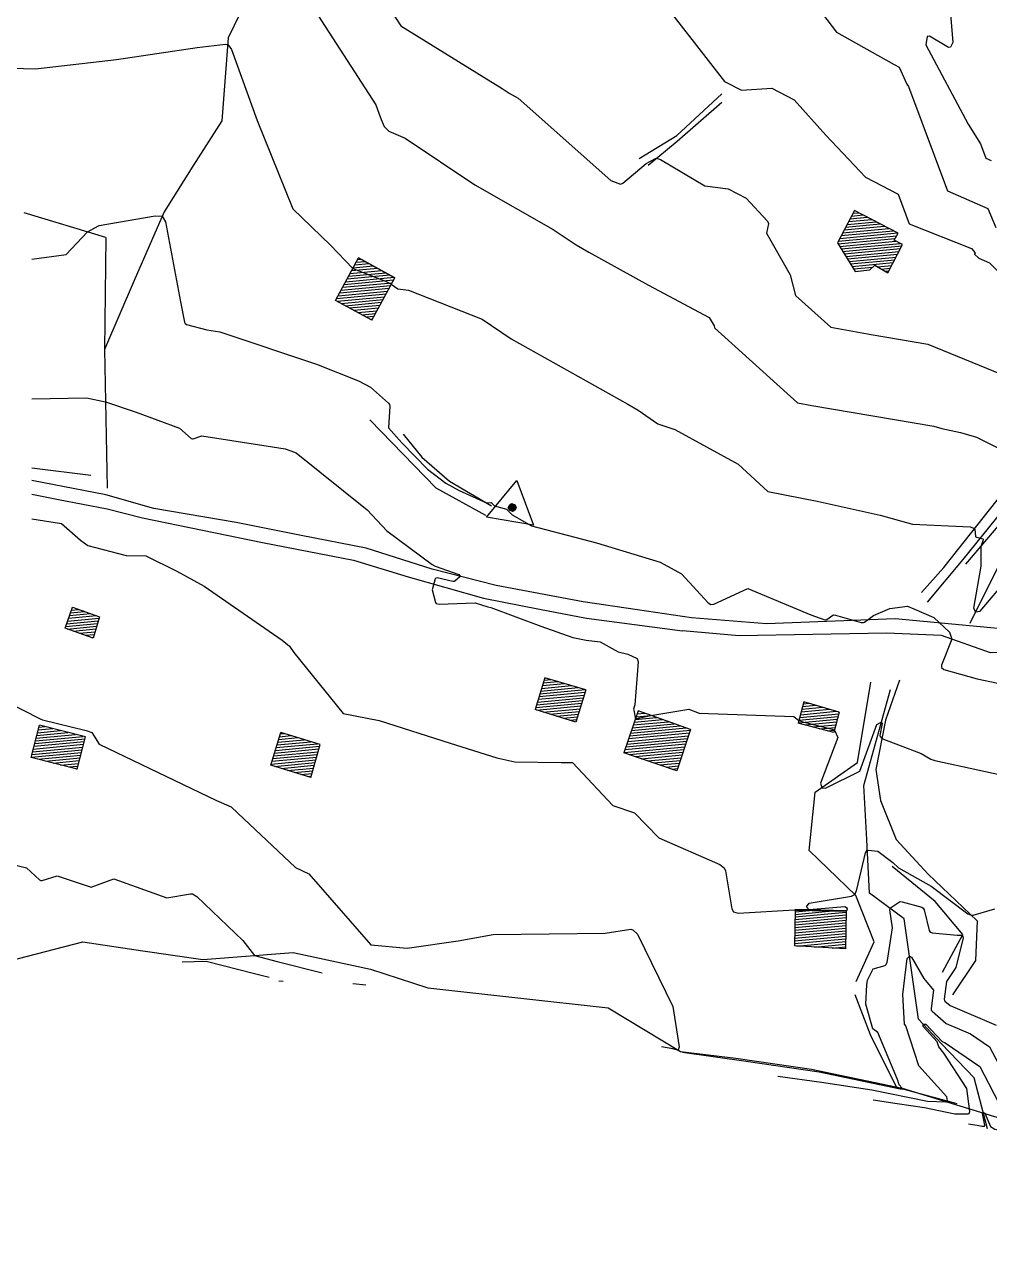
# Model space of a CAD drawing. Extents: x 15746 to 36625, y 87803 to 171760.
# Drawn here: x 18015.3 to 18243.6, y 88086.9 to 88374.2 of the extents above; entities that cross this region are included whole.
import ezdxf

# ---------------------------------------------------------------- set-up
doc = ezdxf.new("R2010")
doc.units = 0
doc.header["$LTSCALE"] = 5
doc.header["$MEASUREMENT"] = 0
doc.linetypes.add('A_CONTINUOUS_LINE', pattern=[0])
for name, color, linetype in [('CONTOUR', 254, 'Continuous'), ('EXISTING BUILDING', 21, 'Continuous'), ('EXISTING ROAD', 25, 'Continuous'), ('RELIEF', 255, 'Continuous'), ('STREAM & RIVER FRONT', 161, 'Continuous'), ('SURVEY', 7, 'A_CONTINUOUS_LINE')]:
    doc.layers.add(name, color=color, linetype=linetype)
pattern_1 = [(5.3223326, (-52627.4863, 31781.70936), (-0.0579741825, 0.6223053866), [])]

# ---------------------------------------------------------------- blocks, each defined once
blk = doc.blocks.new('S022')
at = {"color": 0}
for p, q in [((-0.498, -0.286), (0.002, 0.584)), ((0.002, 0.584), (0.502, -0.286)), ((-0.078, 0.004), (0.062, 0.064)), ((-0.078, 0.004), (-0.068, 0.034)), ((-0.068, -0.026), (-0.078, 0.004)), ((0.082, 0.004), (-0.078, 0.004)), ((0.062, -0.056), (-0.078, 0.004)), ((-0.068, 0.034), (-0.058, 0.064)), ((0.002, 0.084), (-0.058, -0.056)), ((-0.058, 0.064), (-0.028, 0.074)), ((0.002, -0.076), (-0.058, 0.064)), ((-0.058, 0.064), (0.062, 0.064)), ((-0.058, -0.056), (-0.058, 0.064)), ((-0.058, 0.064), (0.082, 0.004)), ((0.082, 0.004), (-0.058, -0.056)), ((-0.028, 0.074), (0.002, 0.084)), ((0.002, 0.084), (0.032, 0.074)), ((0.002, -0.076), (0.002, 0.084)), ((0.062, -0.056), (0.002, 0.084)), ((0.062, 0.064), (0.002, -0.076)), ((0.032, 0.074), (0.062, 0.064)), ((0.062, 0.064), (0.072, 0.034)), ((0.062, 0.064), (0.062, -0.056)), ((0.072, 0.034), (0.082, 0.004)), ((0.082, 0.004), (0.072, -0.026)), ((-0.058, -0.056), (-0.068, -0.026)), ((-0.028, -0.066), (-0.058, -0.056)), ((-0.058, -0.056), (0.062, -0.056)), ((0.002, -0.076), (-0.028, -0.066)), ((0.032, -0.066), (0.002, -0.076)), ((0.062, -0.056), (0.032, -0.066)), ((0.072, -0.026), (0.062, -0.056)), ((0.502, -0.286), (-0.498, -0.286))]:
    blk.add_line(p, q, dxfattribs=at)

msp = doc.modelspace()

# ---------------------------------------------------------------- hatches: boundary and pattern name
at = {"layer": 'EXISTING BUILDING'}
h = msp.add_hatch(dxfattribs=at)
h.set_pattern_fill('ANSI31', color=256, scale=5, angle=-39.67767, style=0)
h.set_pattern_definition(pattern_1)
h.paths.add_polyline_path([(18219.512, 88315.453), (18222.96, 88322.116), (18221.01, 88323.135), (18221.89, 88324.819), (18211.566, 88330.216), (18207.547, 88322.529), (18211.784, 88315.757), (18215.203, 88316.145), (18216.379, 88317.246)])
h = msp.add_hatch(dxfattribs=at)
h.set_pattern_fill('ANSI31', color=256, scale=5, angle=-39.67767, style=0)
h.set_pattern_definition(pattern_1)
h.paths.add_polyline_path([(18097.493, 88304.3), (18102.906, 88314.304), (18094.345, 88318.972), (18088.917, 88308.94)])
h = msp.add_hatch(dxfattribs=at)
h.set_pattern_fill('ANSI31', color=256, scale=5, angle=-39.67767, style=0)
h.set_pattern_definition(pattern_1)
h.paths.add_polyline_path([(18033.073, 88234.152), (18031.572, 88229.104), (18024.92, 88231.431), (18026.663, 88236.4)])
h.paths.add_polyline_path([(18083.055, 88196.124), (18085.226, 88203.944), (18075.969, 88206.808), (18073.57, 88199.054)])
h.paths.add_polyline_path([(18027.77, 88198.113), (18029.767, 88205.739), (18018.853, 88208.518), (18016.908, 88200.878)])
h.paths.add_polyline_path([(18027.77, 88198.113), (18029.767, 88205.739), (18018.853, 88208.518), (18016.908, 88200.878)], flags=16)
h = msp.add_hatch(dxfattribs=at)
h.set_pattern_fill('ANSI31', color=256, scale=5, angle=-39.67767, style=0)
h.set_pattern_definition(pattern_1)
h.paths.add_polyline_path([(18148.069, 88216.873), (18138.373, 88219.74), (18136.062, 88212.209), (18145.728, 88209.243)])
h.paths.add_polyline_path([(18172.854, 88207.481), (18160.43, 88211.901), (18157.069, 88202.013), (18169.555, 88197.769)])
h.paths.add_polyline_path([(18207.983, 88211.619), (18199.635, 88214.062), (18198.282, 88209.029), (18206.681, 88206.769)])
h = msp.add_hatch(dxfattribs=at)
h.set_pattern_fill('ANSI31', color=256, scale=5, angle=-39.67767, style=0)
h.set_pattern_definition(pattern_1)
h.paths.add_polyline_path([(18027.77, 88198.113), (18029.767, 88205.739), (18018.853, 88208.518), (18016.908, 88200.878)])
h = msp.add_hatch(dxfattribs=at)
h.set_pattern_fill('ANSI31', color=256, scale=5, angle=-39.67767, style=0)
h.set_pattern_definition(pattern_1)
h.paths.add_polyline_path([(18209.659, 88164.641), (18197.605, 88164.937), (18197.401, 88156.347), (18209.439, 88155.662)])

# ---------------------------------------------------------------- linework, layer by layer
at = {"layer": 'CONTOUR', "color": 33}
for points in [[(18194.895, 88388.714), (18207.312, 88372.32), (18220.986, 88364.737), (18222.144, 88364.046), (18224.007, 88360.057), (18224.372, 88359.477), (18233.568, 88334.824), (18243.134, 88330.63), (18245.026, 88326.19)], [(18163.42, 88383.168), (18180.865, 88360.702), (18184.881, 88358.617), (18192.047, 88359.122), (18197.333, 88356.313), (18204.816, 88348.007), (18214.167, 88338.06), (18221.897, 88334.026), (18224.498, 88327.053), (18239.242, 88321.227), (18240.133, 88320.198), (18240.129, 88320.173), (18239.958, 88319.967), (18239.952, 88319.943), (18240.002, 88319.842), (18241.03, 88318.952), (18243.51, 88317.832), (18259.258, 88302.346)], [(18233.863, 88382.437), (18234.842, 88369.876), (18234.298, 88368.788), (18233.797, 88368.748), (18229.305, 88371.433), (18228.78, 88371.339), (18228.433, 88369.355), (18238.483, 88350.569), (18241.38, 88345.969), (18242.638, 88342.596), (18243.947, 88342.022)], [(18081.397, 88381.567), (18098.415, 88355.165), (18099.104, 88353.213), (18099.706, 88351.66), (18100.364, 88350.039), (18101.517, 88348.922), (18105.344, 88347.283), (18121.829, 88336.277), (18140.371, 88325.705), (18145.794, 88322.045), (18148.808, 88320.351), (18162.888, 88312.508), (18177.238, 88304.92), (18178.379, 88302.924), (18178.506, 88302.441), (18198.124, 88284.722), (18201.531, 88284.104), (18230.328, 88279.231), (18232.263, 88278.658), (18236.652, 88277.674), (18240.424, 88276.607), (18249.92, 88271.844)], [(18100.231, 88380.235), (18104.337, 88373.864), (18128.311, 88359.048), (18129.951, 88357.954), (18132.036, 88356.764), (18153.981, 88337.286), (18156.245, 88336.444), (18156.806, 88336.636), (18162.323, 88341.27), (18164.551, 88342.489), (18164.748, 88342.535), (18165.694, 88342.274), (18176.206, 88335.98), (18181.742, 88335.327), (18185.955, 88333.088), (18190.965, 88327.727), (18191.247, 88327.215), (18191.254, 88327.032), (18190.774, 88324.79), (18196.365, 88315.012), (18197.65, 88310.101), (18205.983, 88302.577), (18215.537, 88300.84), (18228.922, 88298.575), (18249.764, 88290.116)], [(18006.607, 88363.988), (18017.975, 88363.701), (18037.13, 88365.872), (18056.195, 88368.732), (18062.85, 88369.523), (18063.384, 88369.398), (18064.318, 88368.275), (18070.349, 88351.469), (18078.818, 88330.567), (18087.699, 88321.958), (18093.014, 88316.511), (18100.719, 88313.465), (18102.058, 88312.736), (18103.622, 88311.702), (18106.123, 88311.345), (18123.597, 88304.464), (18130.387, 88299.88), (18157.975, 88284.386), (18160.415, 88283.027), (18165.094, 88279.788), (18169.135, 88278.441), (18184.101, 88270.194), (18191.07, 88263.8), (18202.806, 88261.491), (18217.65, 88258.164), (18225.287, 88256.003), (18238.959, 88255.426), (18239.992, 88254.984), (18240.065, 88254.85), (18240.25, 88253.15), (18240.313, 88253.015), (18240.427, 88252.941), (18241.936, 88252.568), (18242.045, 88252.477), (18242.055, 88252.333), (18241.452, 88250.727), (18241.49, 88246.091), (18239.76, 88236.148), (18240.228, 88235.306), (18241.313, 88235.509), (18248.814, 88244.312)], [(18017.09, 88318.698), (18025.171, 88319.79), (18030.216, 88325.11), (18033.011, 88326.637), (18046.21, 88328.947), (18047.758, 88328.882), (18047.875, 88328.834), (18048.674, 88327.484), (18052.222, 88308.636), (18053.155, 88303.801), (18053.338, 88303.45), (18053.678, 88303.24), (18058.473, 88301.963), (18061.553, 88301.467), (18084.41, 88293.864), (18094.334, 88289.938), (18097.136, 88288.417), (18101.392, 88284.676), (18101.651, 88284.307), (18101.72, 88283.906), (18101.373, 88278.798), (18104.55, 88275.283), (18110.602, 88269.005), (18114.961, 88265.771), (18118.122, 88264.038), (18124.584, 88261.077), (18125.646, 88261.168), (18125.73, 88261.155), (18125.797, 88261.109), (18126.478, 88260.348), (18129.343, 88259.613), (18130.654, 88258.28), (18135.219, 88255.656), (18150.556, 88251.661), (18165.643, 88247.065), (18170.695, 88244.3), (18176.992, 88237.441), (18177.655, 88237.077), (18178.368, 88237.15), (18186.388, 88240.812), (18201.238, 88234.645), (18204.603, 88233.442), (18204.887, 88233.415), (18205.03, 88233.47), (18206.461, 88234.523), (18206.602, 88234.58), (18207.144, 88234.561), (18213.205, 88232.807), (18213.747, 88232.791), (18213.944, 88232.874), (18216.11, 88234.464), (18219.986, 88236.117), (18224.161, 88236.64), (18225.667, 88235.988), (18230.333, 88233.963), (18234.037, 88230.503), (18234.618, 88228.874), (18232.168, 88222.71), (18232.199, 88222.152), (18232.721, 88221.704), (18240.578, 88219.491), (18245.473, 88218.439)], [(18017.09, 88285.63), (18029.977, 88285.937), (18034.482, 88284.92), (18041.757, 88282.48), (18051.985, 88278.702), (18054.779, 88276.312), (18055.045, 88276.187), (18055.22, 88276.197), (18057.29, 88276.902), (18073.956, 88274.316), (18076.994, 88273.827), (18078.292, 88273.395), (18079.554, 88272.895), (18096.387, 88259.394), (18100.986, 88254.489), (18111.762, 88246.49), (18112.434, 88246.123), (18118.004, 88244.117), (18118.333, 88243.708), (18118.282, 88243.563), (18117.06, 88242.531), (18116.939, 88242.465), (18116.612, 88242.451), (18112.925, 88243.355), (18112.59, 88243.296), (18112.449, 88243.119), (18111.7, 88240.502), (18112.555, 88237.511), (18112.704, 88237.305), (18113.369, 88237.093), (18121.908, 88237.408), (18124.872, 88236.464), (18125.62, 88236.329), (18137.451, 88231.904), (18145.001, 88229.216), (18148.186, 88228.596), (18151.451, 88228.196), (18155.731, 88225.832), (18157.98, 88225.327), (18160.086, 88224.404), (18160.225, 88224.279), (18160.424, 88223.478), (18159.658, 88213.334), (18159.328, 88212.344), (18159.487, 88211.73), (18159.755, 88210.231), (18159.827, 88210.126), (18160.105, 88210.071), (18163.404, 88210.843), (18172.459, 88212.281), (18174.878, 88211.386), (18197.221, 88210.6), (18198.441, 88209.619), (18199.381, 88209.321), (18206.327, 88207.588), (18206.831, 88207.325), (18206.917, 88207.212), (18207.642, 88205.572), (18203.598, 88194.778), (18203.876, 88193.752), (18204.707, 88193.617), (18212.892, 88197.689), (18216.871, 88208.687), (18217.937, 88209.209), (18218.121, 88208.951), (18217.627, 88206.109), (18217.657, 88205.864), (18217.68, 88205.825), (18218.071, 88205.409), (18227.324, 88201.843), (18229.63, 88200.463), (18230.597, 88200.155), (18250.953, 88195.785)], [(18017.09, 88257.315), (18024.121, 88256.175), (18028.616, 88252.281), (18030.334, 88250.968), (18039.385, 88248.631), (18044.011, 88248.535), (18051.325, 88244.931), (18057.855, 88241.363), (18076.232, 88228.593), (18077.964, 88227.183), (18079.034, 88225.73), (18090.705, 88211.278), (18099.185, 88209.615), (18115.958, 88204.293), (18127.046, 88200.836), (18131.312, 88199.865), (18142.258, 88199.74), (18144.885, 88199.667), (18154.423, 88189.527), (18159.564, 88187.781), (18165.31, 88181.91), (18179.765, 88175.566), (18180.756, 88174.792), (18181.094, 88174.084), (18182.577, 88165.117), (18183.008, 88164.43), (18184.056, 88164.085), (18197.41, 88164.841), (18197.602, 88164.82), (18209.535, 88164.557), (18209.658, 88164.586), (18209.698, 88164.598), (18209.983, 88165.105), (18209.981, 88165.156), (18209.293, 88165.568), (18200.897, 88164.908), (18200.218, 88165.544), (18200.862, 88166.47), (18210.92, 88168.069), (18211.696, 88168.475), (18211.752, 88168.552), (18212.188, 88169.661), (18214.198, 88178.343), (18214.613, 88178.949), (18214.796, 88179.001), (18217.087, 88178.779), (18220.666, 88176.043), (18222.016, 88174.829), (18229.735, 88170.432), (18238.408, 88163.961), (18239.199, 88163.624), (18239.624, 88163.641), (18244.767, 88165.108)], [(18010.352, 88214.402), (18019.228, 88209.931), (18019.637, 88209.786), (18029.887, 88207.287), (18031.269, 88206.759), (18033.036, 88204.009), (18060.732, 88190.683), (18064.189, 88189.244), (18065.805, 88187.694), (18079.391, 88174.858), (18082.558, 88173.408), (18097.205, 88156.589), (18105.79, 88155.828), (18117.921, 88157.543), (18126.126, 88159.02), (18152.65, 88159.386), (18158.731, 88160.276), (18159.222, 88160.185), (18160.308, 88159.09), (18168.62, 88142.031), (18170.17, 88132.52), (18169.882, 88131.732), (18169.785, 88131.705), (18168.649, 88131.978), (18165.965, 88132.514)], [(17984.858, 88185.765), (17991.881, 88183.91), (18001.251, 88178.444), (18015.788, 88174.797), (18018.881, 88171.98), (18019.18, 88171.828), (18019.481, 88171.836), (18023.091, 88172.923), (18031.096, 88170.258), (18036.427, 88172.199), (18048.998, 88167.681), (18054.584, 88168.657), (18055.034, 88168.626), (18056.076, 88168.032), (18066.998, 88157.653), (18069.711, 88154.056), (18075.047, 88152.694), (18085.742, 88149.944)], [(18170.944, 88131.258), (18185.964, 88129.115), (18203.273, 88126.561), (18222.38, 88122.584), (18222.872, 88122.572), (18222.91, 88122.597), (18222.897, 88122.698), (18222.155, 88123.531), (18221.753, 88124.748), (18217.098, 88135.843), (18215.953, 88136.725), (18214.296, 88142.587), (18214.499, 88147.166), (18214.675, 88148.271), (18216.03, 88150.951), (18218.824, 88151.729), (18219.021, 88151.854), (18219.312, 88152.453), (18220.594, 88160.612), (18219.948, 88164.861), (18219.999, 88165.204), (18220.14, 88165.37), (18222.221, 88166.75), (18222.421, 88166.829), (18222.837, 88166.804), (18227.505, 88165.498), (18227.869, 88165.285), (18228.091, 88164.908), (18229.256, 88160.004), (18229.497, 88159.632), (18229.942, 88159.441), (18235.891, 88158.92), (18237.036, 88158.887), (18237.122, 88158.841), (18237.258, 88158.244), (18235.565, 88151.267), (18233.346, 88147.964), (18232.829, 88143.764), (18232.873, 88143.429), (18232.948, 88143.32), (18234.201, 88142.232), (18245.065, 88137.607)], [(18052.633, 88152.575), (18058.333, 88152.722), (18069.721, 88149.818), (18073.161, 88148.933)], [(18193.485, 88125.59), (18203.811, 88124.117), (18215.71, 88122.36), (18228.843, 88119.627), (18233.217, 88119.514), (18233.551, 88119.733), (18233.44, 88120.631), (18226.845, 88128.026), (18223.746, 88137.428), (18223.434, 88137.818), (18222.992, 88144.892), (18224.05, 88153.351), (18224.609, 88153.922), (18225.111, 88153.711), (18228.014, 88148.675), (18230.245, 88145.92), (18229.703, 88141.523), (18229.749, 88141.173), (18229.948, 88140.884), (18233.27, 88137.999), (18239.064, 88135.533), (18243.519, 88132.452), (18249.289, 88121.631)], [(18075.492, 88148.129), (18076.481, 88148.028)], [(18092.992, 88147.442), (18096.069, 88147.13)], [(18216.027, 88119.922), (18221.657, 88119.118), (18228.146, 88118.16), (18235.308, 88116.671), (18238.449, 88116.635), (18238.69, 88116.746), (18238.837, 88117.185), (18238.195, 88122.624), (18232.761, 88131.005), (18231.535, 88132.52), (18231.149, 88133.695), (18227.819, 88137.294), (18227.856, 88137.809), (18228.447, 88137.816), (18232.338, 88133.766), (18233.062, 88133.458), (18241.224, 88127.813), (18243.32, 88123.881), (18247.299, 88116.12), (18253.404, 88112.512), (18262.85, 88110.432), (18314.311, 88091.598)], [(18238.568, 88114.253), (18239.504, 88114.12), (18240.583, 88113.961), (18241.773, 88113.713), (18242.294, 88113.707), (18242.334, 88113.726), (18242.415, 88113.965), (18241.893, 88116.693), (18242.064, 88116.941), (18242.382, 88116.803), (18243.765, 88113.622), (18244.779, 88113.022), (18246.348, 88112.677), (18249.5, 88111.604)]]:
    msp.add_lwpolyline(points, dxfattribs=at)
at = {"layer": 'Defpoints'}
msp.add_line((18094.345, 88318.972), (18102.906, 88314.304), dxfattribs=at)
at = {"layer": 'EXISTING BUILDING'}
for points in [[(18211.566, 88330.216), (18207.547, 88322.529), (18211.784, 88315.757), (18215.203, 88316.145), (18216.379, 88317.246), (18219.512, 88315.453)], [(18219.512, 88315.453), (18222.96, 88322.116), (18221.01, 88323.135), (18221.89, 88324.819), (18211.566, 88330.216)], [(18097.493, 88304.3), (18088.917, 88308.94), (18094.345, 88318.972)], [(18097.493, 88304.3), (18102.906, 88314.304), (18094.345, 88318.972)], [(18033.073, 88234.152), (18031.572, 88229.104), (18024.92, 88231.431), (18026.663, 88236.4), (18033.073, 88234.152)], [(18148.069, 88216.873), (18138.373, 88219.74), (18136.062, 88212.209)], [(18148.069, 88216.873), (18145.728, 88209.243), (18136.062, 88212.209)], [(18207.983, 88211.619), (18199.635, 88214.062), (18198.282, 88209.029)], [(18172.854, 88207.481), (18160.43, 88211.901), (18157.069, 88202.013)], [(18207.983, 88211.619), (18206.681, 88206.769), (18198.282, 88209.029)], [(18027.77, 88198.113), (18016.908, 88200.878), (18018.853, 88208.518)], [(18027.77, 88198.113), (18029.767, 88205.739), (18018.853, 88208.518)], [(18083.055, 88196.124), (18073.57, 88199.054), (18075.969, 88206.808)], [(18083.055, 88196.124), (18085.226, 88203.944), (18075.969, 88206.808)], [(18172.854, 88207.481), (18169.555, 88197.769), (18157.069, 88202.013)], [(18209.659, 88164.641), (18197.605, 88164.937), (18197.401, 88156.347)], [(18209.659, 88164.641), (18209.439, 88155.662), (18197.401, 88156.347)]]:
    msp.add_lwpolyline(points, dxfattribs=at)
at = {"layer": 'EXISTING ROAD'}
for p, q in [((18190.786, 88232.513), (18173.063, 88233.896)), ((18184.352, 88229.675), (18170.932, 88230.803))]:
    msp.add_line(p, q, dxfattribs=at)
for points in [[(18312.558, 88373.413), (18312.141, 88361.954), (18307.885, 88352.251), (18297.338, 88341.233), (18283.972, 88328.53), (18276.874, 88323.108), (18261.942, 88304.121), (18258.852, 88295.258), (18254.317, 88273.753), (18247.836, 88260.856), (18237.224, 88247.656), (18228.749, 88237.59)], [(18227.403, 88239.911), (18232.713, 88245.806), (18245.322, 88261.705), (18250.58, 88271.324), (18253.794, 88284.089), (18257.008, 88296.854), (18260.756, 88306.008), (18275.29, 88323.921), (18281.12, 88328.818), (18295.498, 88341.714), (18304.031, 88351.231), (18310.433, 88370.852)], [(18173.063, 88233.896), (18160.259, 88235.788), (18147.456, 88237.68), (18126.871, 88241.532), (18111.706, 88245.398), (18096.143, 88250.329), (18080.762, 88253.388), (18065.381, 88256.447), (18045.911, 88259.763), (18034.558, 88262.944), (18017.09, 88266.33)], [(18017.09, 88263.143), (18023.383, 88261.91), (18034.873, 88259.673), (18043.282, 88257.572), (18057.466, 88254.653), (18071.649, 88251.733), (18093.146, 88247.559), (18106.077, 88243.577), (18123.906, 88238.559), (18137.144, 88235.948), (18148.239, 88233.846), (18170.932, 88230.803)], [(18347.515, 88229.1), (18323.2, 88227.441), (18312.445, 88225.781), (18290.815, 88227.631), (18273.732, 88229.036), (18254.752, 88230.537), (18221.227, 88233.681), (18190.786, 88232.513)], [(18310.935, 88222.883), (18296.059, 88223.963), (18274.675, 88224.826), (18253.291, 88225.688), (18243.739, 88225.614), (18232.176, 88229.748), (18219.153, 88230.306), (18201.753, 88229.991), (18184.352, 88229.675)]]:
    msp.add_lwpolyline(points, dxfattribs=at)
at = {"layer": 'RELIEF'}
for p, q in [((18240.187, 88152.917), (18234.764, 88144.796)), ((18201.396, 88127.195), (18221.559, 88122.961))]:
    msp.add_line(p, q, dxfattribs=at)
for points in [[(18237.946, 88246.585), (18247.843, 88258.279), (18260.15, 88274.255), (18267.804, 88275.977), (18277.888, 88284.938), (18287.972, 88293.898), (18297.381, 88305.58), (18304.322, 88316.338), (18307.301, 88317.456), (18308.698, 88332.766), (18316.081, 88349.325), (18326.516, 88358.795), (18331.529, 88372.874)], [(18336.984, 88363.477), (18328.623, 88352.169), (18320.07, 88341.563), (18318.26, 88328.26), (18320.397, 88317.696), (18311.499, 88307.637), (18302.602, 88297.577), (18292.89, 88283.689), (18283.178, 88269.8), (18261.344, 88262.707), (18245.317, 88245.558), (18238.856, 88232.541)], [(18160.689, 88342.509), (18169.561, 88347.953), (18180.249, 88357.784)], [(18162.791, 88340.916), (18169.64, 88346.581), (18180.224, 88355.797)], [(18124.426, 88258.073), (18112.674, 88264.529), (18096.963, 88280.713)], [(18104.87, 88277.282), (18109.254, 88271.917), (18115.806, 88266.229), (18125.729, 88260.406)], [(18017.09, 88269.329), (18031.05, 88267.59)], [(18211.957, 88147.916), (18216.251, 88157.304), (18211.917, 88168.263), (18200.899, 88178.913), (18202.323, 88192.66), (18212.346, 88199.72), (18215.437, 88218.714)], [(18222.214, 88219.158), (18218.923, 88209.699), (18216.607, 88198.039), (18217.75, 88190.707), (18221.482, 88181.523), (18228.996, 88173.301), (18240.583, 88162.312), (18240.187, 88152.917)], [(18232.377, 88150.13), (18237.247, 88159.072), (18230.653, 88166.871), (18220.534, 88175.154)], [(18221.559, 88122.961), (18215.36, 88135.305), (18211.76, 88144.752)]]:
    msp.add_lwpolyline(points, dxfattribs=at)
at = {"layer": 'STREAM & RIVER FRONT'}
for p, q in [((18034.537, 88323.796), (18015.3, 88329.648)), ((18009.307, 88152.213), (18029.1, 88157.311)), ((18153.325, 88141.689), (18170.477, 88131.376)), ((18221.559, 88122.961), (18235.824, 88119.121))]:
    msp.add_line(p, q, dxfattribs=at)
for points in [[(18153.822, 88577.751), (18152.422, 88560.62), (18142.476, 88541.803), (18133.149, 88520.163), (18124.082, 88502.977), (18112.742, 88483.91), (18106.88, 88465.468), (18089.389, 88469.067), (18087.329, 88453.438), (18085.268, 88437.809), (18080.989, 88421.662), (18077.747, 88407.773), (18074.504, 88393.883), (18069.007, 88382.445), (18063.51, 88371.006), (18061.97, 88351.415), (18055.149, 88340.649), (18048.328, 88329.883), (18041.292, 88313.622), (18034.256, 88297.361), (18034.555, 88280.936), (18034.853, 88264.511)], [(18034.537, 88323.796), (18034.397, 88310.579), (18034.256, 88297.361)], [(18243.06, 88113.125), (18239.914, 88125.167), (18232.205, 88133.163), (18226.741, 88139), (18223.353, 88162.716), (18215.141, 88168.809), (18214.48, 88181.524), (18213.818, 88194.239), (18220.078, 88216.991)], [(18029.1, 88157.311), (18043.31, 88155.212), (18057.52, 88153.114), (18078.879, 88154.764), (18097.135, 88150.861), (18110.681, 88146.459)], [(18110.681, 88146.459), (18132.003, 88144.074), (18153.325, 88141.689)], [(18170.477, 88131.376), (18183.508, 88129.804), (18201.396, 88127.195)], [(18201.396, 88127.195), (18222.897, 88122.698), (18250.352, 88114.316), (18268.297, 88111.631), (18280.428, 88108.041), (18298.353, 88100.075), (18316.279, 88092.108), (18336.413, 88088.438), (18346.315, 88086.9)]]:
    msp.add_lwpolyline(points, dxfattribs=at)

# ---------------------------------------------------------------- block references
at = {"layer": 'SURVEY', "color": 16, "xscale": 11.25, "yscale": 11.25, "zscale": 11.25, "rotation": 230.3223326313388}
msp.add_blockref('S022', (18130.657, 88260.026), dxfattribs=at)
msp.add_blockref('S022', (18130.657, 88260.026), dxfattribs=at)
msp.add_blockref('S022', (18130.657, 88260.026), dxfattribs=at)
msp.add_blockref('S022', (18130.657, 88260.026), dxfattribs=at)

doc.saveas('drawing.dxf')
